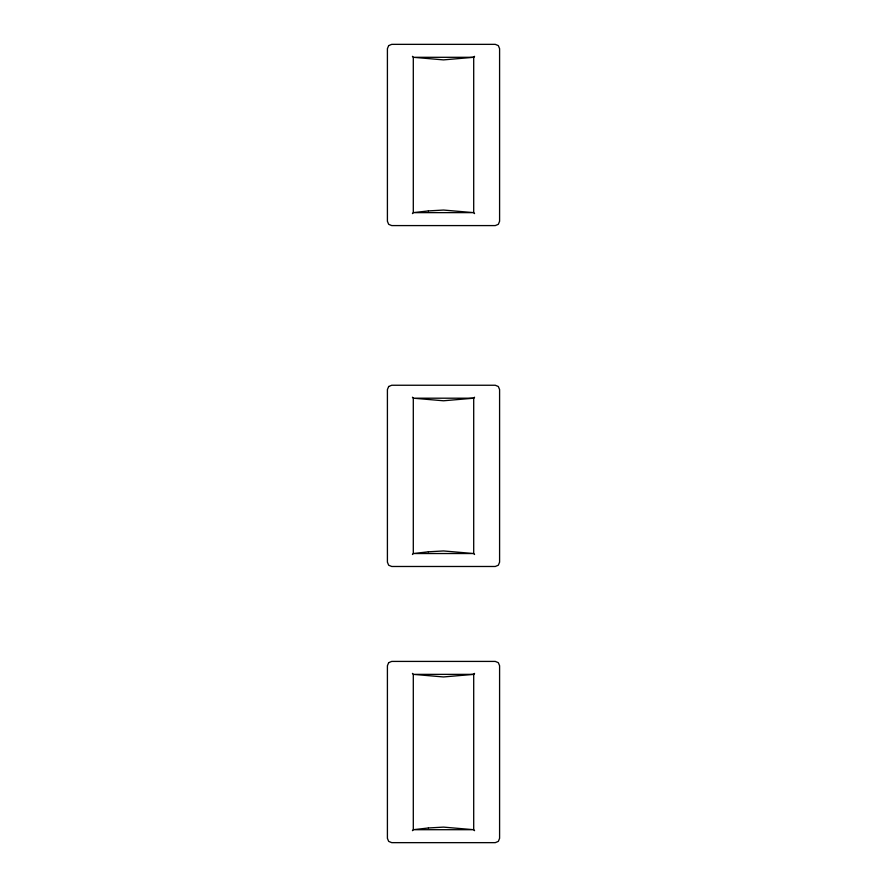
<?xml version="1.0" encoding="UTF-8"?>
<svg xmlns="http://www.w3.org/2000/svg" width="887" height="887" viewBox="0 0 887 887"><rect width="100%" height="100%" fill="white"/><g stroke="black" fill="none" stroke-linecap="round" stroke-linejoin="round"><path stroke-width="1.33" d="M474.567 56.324L473.702 57.3L473.702 212.636L474.567 213.612M412.433 213.612L413.298 212.636L413.298 57.3L412.433 56.324M474.567 397.221L473.702 398.196L473.702 553.532L474.567 554.508M412.433 554.508L413.298 553.532L413.298 398.196L412.433 397.221M474.567 673.388L473.702 674.364L473.702 829.7L474.567 830.675M412.433 830.675L413.298 829.7L413.298 674.364L412.433 673.388M388.672 45.614L387.408 48.663L387.408 221.273L388.672 224.322L391.721 225.586L495.279 225.586L498.328 224.322L499.592 221.273L499.592 48.663L498.328 45.614L495.279 44.35L391.721 44.35L388.672 45.614M388.672 386.51L387.408 389.559L387.408 562.17L388.672 565.219L391.721 566.483L495.279 566.483L498.328 565.219L499.592 562.17L499.592 389.559L498.328 386.51L495.279 385.246L391.721 385.246L388.672 386.51M388.672 662.678L387.408 665.727L387.408 838.337L388.672 841.386L391.721 842.65L495.279 842.65L498.328 841.386L499.592 838.337L499.592 665.727L498.328 662.678L495.279 661.414L391.721 661.414L388.672 662.678M473.702 57.3L443.5 59.884L413.298 57.3L473.702 57.3M428.399 210.918L413.298 212.636L473.702 212.636L443.5 210.053L428.399 210.918M473.702 398.196L443.5 400.78L413.298 398.196L473.702 398.196M428.399 551.814L413.298 553.532L473.702 553.532L443.5 550.949L428.399 551.814M473.702 674.364L443.5 676.947L413.298 674.364L473.702 674.364M428.399 827.981L413.298 829.7L473.702 829.7L443.5 827.116L428.399 827.981"/></g></svg>
